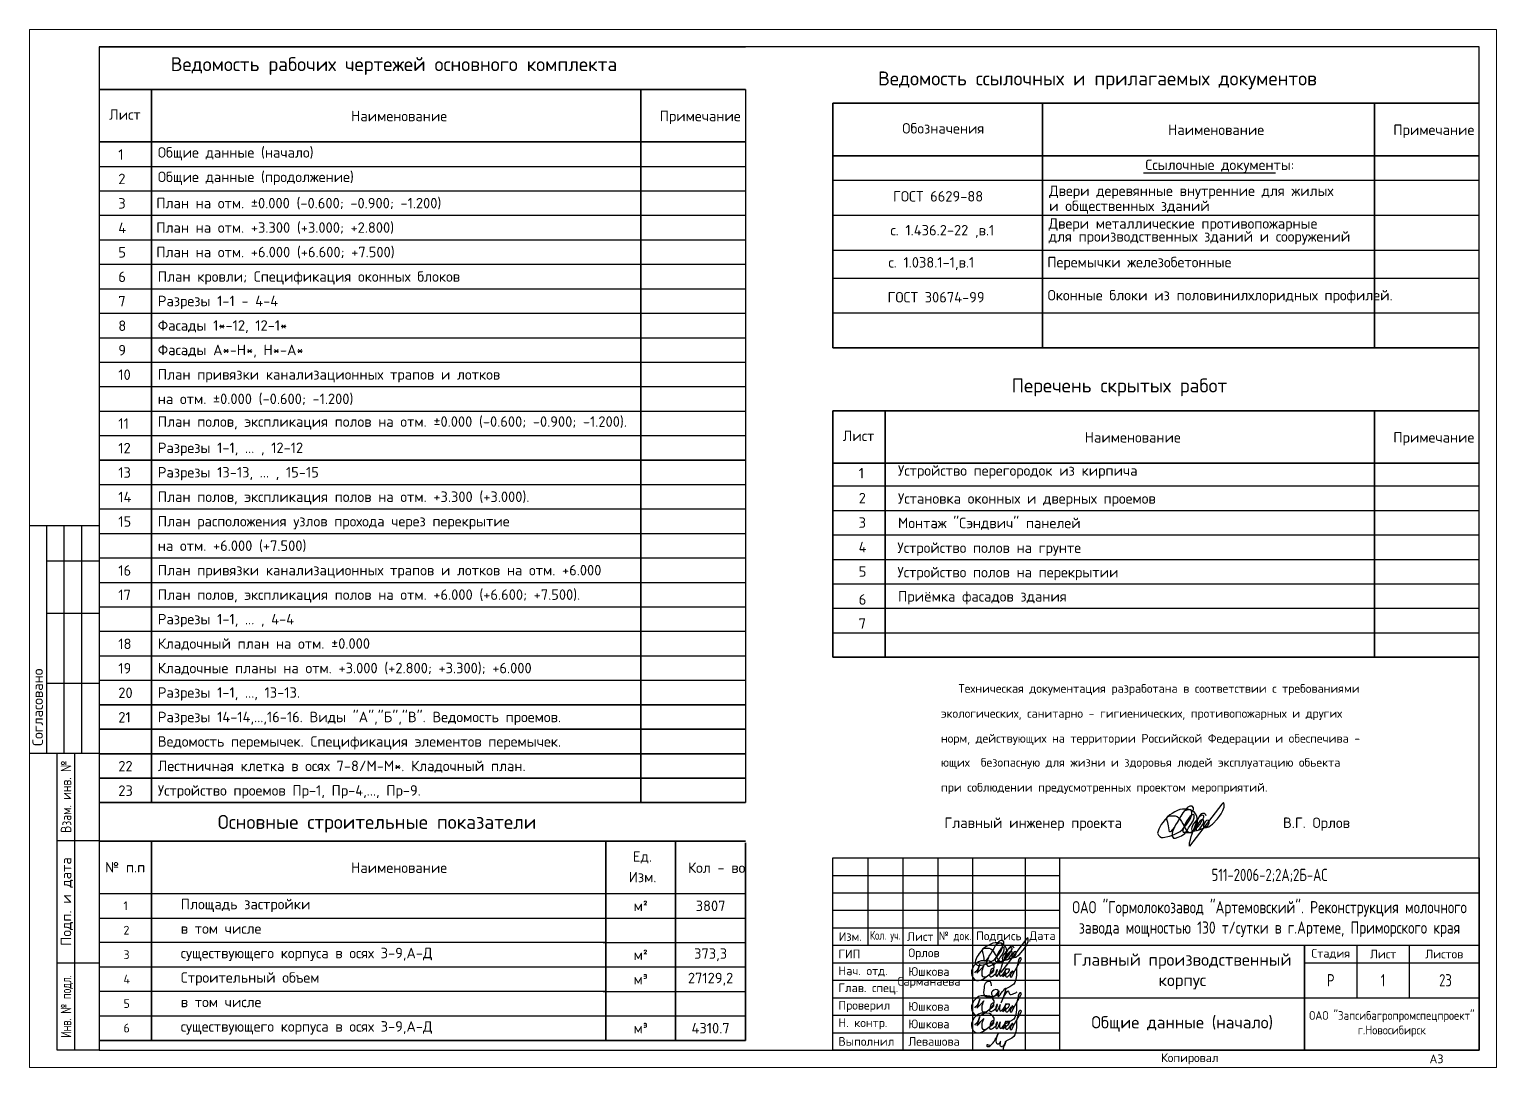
# Model space of a CAD drawing. Extents: x -965262 to 1142518, y -357520 to 71675.
# Drawn here: x -965262 to -923262, y -240088 to -210388 of the extents above; entities that cross this region are included whole.
import ezdxf
from ezdxf.enums import TextEntityAlignment as Align

# ---------------------------------------------------------------- set-up
doc = ezdxf.new("R2010")
doc.units = 0
doc.header["$LTSCALE"] = 10
doc.layers.get('0').update_dxf_attribs({"linetype": 'CONTINUOUS', "lineweight": 30})
for name, color, linetype, lineweight in [('Ростверк', 155, 'CONTINUOUS', 40), ('светиль', 40, 'CONTINUOUS', 30), ('стены', 7, 'CONTINUOUS', 35)]:
    doc.layers.add(name, color=color, linetype=linetype, lineweight=lineweight)
doc.styles.add('GOST 2.304', font='isocpeur.ttf', dxfattribs={"width": 0.75, "height": 250})
doc.styles.add('Исоп 2', font='isocpeur.ttf', dxfattribs={"height": 2})
doc.styles.add('рабочий', font='isocpeur.ttf', dxfattribs={"height": 2.5})

# ---------------------------------------------------------------- blocks, each defined once
blk = doc.blocks.new('12314')
at = {"layer": 'светиль', "color": 7, "lineweight": 30}
for p, q in [((-140566.15, -9025.6), (-140566.84, -9025.89)), ((-140565.34, -9025.42), (-140566.15, -9025.6)), ((-140564.57, -9025.42), (-140565.34, -9025.42)), ((-140563.83, -9025.64), (-140564.97, -9026.08)), ((-140564.33, -9025.41), (-140564.8, -9025.96)), ((-140563.88, -9025.42), (-140564.57, -9025.42)), ((-140563.86, -9024.92), (-140564.33, -9025.41)), ((-140563.17, -9025.64), (-140563.88, -9025.42)), ((-140563.03, -9025.64), (-140563.83, -9025.64)), ((-140562.54, -9025.9), (-140563.17, -9025.64)), ((-140562.73, -9026.18), (-140563.03, -9025.64)), ((-140562.48, -9026.16), (-140562.25, -9025.58)), ((-140562.25, -9025.58), (-140562.25, -9025.09)), ((-140553.84, -9025.85), (-140553.48, -9024.93)), ((-140571.46, -9029.82), (-140571.77, -9030.41)), ((-140571.04, -9029.28), (-140571.46, -9029.82)), ((-140570.3, -9028.39), (-140571.04, -9029.28)), ((-140569.69, -9027.65), (-140570.3, -9028.39)), ((-140569.86, -9028.04), (-140569.59, -9027.58)), ((-140569.86, -9028.4), (-140569.86, -9028.04)), ((-140569.59, -9029.26), (-140569.86, -9028.4)), ((-140568.97, -9027.12), (-140569.69, -9027.65)), ((-140569.59, -9027.58), (-140568.96, -9027.35)), ((-140569.36, -9030.25), (-140569.59, -9029.26)), ((-140568.33, -9026.67), (-140568.97, -9027.12)), ((-140568.96, -9027.35), (-140568.18, -9027.35)), ((-140567.57, -9026.24), (-140568.33, -9026.67)), ((-140568.18, -9027.35), (-140567.49, -9027.35)), ((-140567.41, -9029.95), (-140567.85, -9031.02)), ((-140566.84, -9025.89), (-140567.57, -9026.24)), ((-140567.49, -9027.35), (-140566.88, -9027.58)), ((-140566.92, -9029.25), (-140567.41, -9029.95)), ((-140566.24, -9028.17), (-140566.92, -9029.25)), ((-140566.88, -9027.58), (-140566.44, -9027.96)), ((-140566.44, -9027.96), (-140566.02, -9028.46)), ((-140565.84, -9027.49), (-140566.24, -9028.17)), ((-140566.02, -9028.46), (-140565.66, -9029.03)), ((-140565.26, -9026.56), (-140565.84, -9027.49)), ((-140565.66, -9029.03), (-140565.26, -9029.64)), ((-140565.39, -9031.3), (-140564.18, -9029.72)), ((-140564.8, -9025.96), (-140565.26, -9026.56)), ((-140565.26, -9029.64), (-140564.95, -9030.14)), ((-140564.7, -9029.97), (-140564.92, -9030.46)), ((-140564.4, -9029.32), (-140564.7, -9029.97)), ((-140564.16, -9028.81), (-140564.4, -9029.32)), ((-140564.18, -9029.72), (-140563.2, -9028.3)), ((-140563.64, -9028.1), (-140564.16, -9028.81)), ((-140563.69, -9030.8), (-140562.97, -9029.89)), ((-140563.14, -9027.49), (-140563.64, -9028.1)), ((-140563.2, -9028.3), (-140562.73, -9027.06)), ((-140562.64, -9027.1), (-140563.14, -9027.49)), ((-140562.97, -9029.89), (-140562.35, -9028.81)), ((-140562.73, -9027.06), (-140562.73, -9026.18)), ((-140562.21, -9026.96), (-140562.64, -9027.1)), ((-140561.96, -9026.39), (-140562.54, -9025.9)), ((-140562.3, -9029.77), (-140562.54, -9030.28)), ((-140562.35, -9028.81), (-140562.06, -9027.96)), ((-140561.87, -9029.18), (-140562.3, -9029.77)), ((-140562.06, -9027.2), (-140562.21, -9026.96)), ((-140562.06, -9027.96), (-140562.06, -9027.2)), ((-140562.02, -9030.97), (-140561.23, -9029)), ((-140561.57, -9026.86), (-140561.96, -9026.39)), ((-140560.77, -9027.9), (-140561.87, -9029.18)), ((-140561.27, -9027.61), (-140561.57, -9026.86)), ((-140561.09, -9029.88), (-140561.38, -9030.53)), ((-140561.33, -9030.12), (-140561.11, -9029.29)), ((-140561.11, -9028.6), (-140561.27, -9027.61)), ((-140561.23, -9029), (-140560.44, -9027.33)), ((-140561.11, -9029.29), (-140561.11, -9028.6)), ((-140560.71, -9029.29), (-140561.09, -9029.88)), ((-140560.99, -9030.54), (-140560.36, -9029.73)), ((-140560.4, -9027.57), (-140560.77, -9027.9)), ((-140560.32, -9028.83), (-140560.71, -9029.29)), ((-140560.44, -9027.33), (-140559.85, -9026.75)), ((-140560.04, -9027.3), (-140560.4, -9027.57)), ((-140560.36, -9029.73), (-140559.94, -9029.04)), ((-140559.82, -9028.54), (-140560.32, -9028.83)), ((-140559.71, -9027.2), (-140560.04, -9027.3)), ((-140559.94, -9029.04), (-140559.56, -9028.37)), ((-140559.85, -9026.75), (-140559.52, -9026.57)), ((-140559.41, -9028.54), (-140559.82, -9028.54)), ((-140559.8, -9030.21), (-140559.41, -9029.59)), ((-140559.42, -9027.27), (-140559.71, -9027.2)), ((-140559.56, -9028.37), (-140559.27, -9027.77)), ((-140559.52, -9026.57), (-140559.22, -9026.57)), ((-140559.27, -9027.42), (-140559.42, -9027.27)), ((-140559.25, -9028.91), (-140559.41, -9028.54)), ((-140559.41, -9029.59), (-140559.25, -9028.91)), ((-140559.16, -9029.68), (-140559.34, -9030.17)), ((-140559.27, -9027.77), (-140559.27, -9027.42)), ((-140559.22, -9026.57), (-140558.92, -9026.81)), ((-140558.8, -9029.03), (-140559.16, -9029.68)), ((-140558.92, -9026.81), (-140558.69, -9027.25)), ((-140558.54, -9028.69), (-140558.8, -9029.03)), ((-140558.03, -9028.57), (-140558.54, -9028.69)), ((-140558.16, -9030.16), (-140557.76, -9029.45)), ((-140557.76, -9028.86), (-140558.03, -9028.57)), ((-140557.76, -9029.45), (-140557.76, -9028.86)), ((-140557.36, -9030.17), (-140556.76, -9029.71)), ((-140556.76, -9029.71), (-140555.38, -9028.26)), ((-140555.38, -9028.26), (-140554.82, -9027.5)), ((-140554.82, -9027.5), (-140554.34, -9026.8)), ((-140554.34, -9026.8), (-140553.84, -9025.85)), ((-140572.3, -9031.79), (-140572.49, -9032.37)), ((-140572.49, -9032.37), (-140572.25, -9032.93)), ((-140572.17, -9031.14), (-140572.3, -9031.79)), ((-140572.25, -9032.93), (-140571.86, -9033.33)), ((-140571.77, -9030.41), (-140572.17, -9031.14)), ((-140571.86, -9033.33), (-140571.43, -9033.6)), ((-140571.43, -9033.6), (-140570.92, -9033.6)), ((-140570.92, -9033.6), (-140569.07, -9033.19)), ((-140569.1, -9031.98), (-140569.36, -9030.25)), ((-140568.83, -9031.98), (-140569.1, -9031.98)), ((-140569.07, -9033.19), (-140567.78, -9032.69)), ((-140567.67, -9030.62), (-140568.83, -9031.98)), ((-140568.11, -9031.44), (-140568.36, -9032.46)), ((-140568.36, -9032.46), (-140568.36, -9033.22)), ((-140568.36, -9033.22), (-140568, -9033.8)), ((-140567.85, -9031.02), (-140568.11, -9031.44)), ((-140568, -9033.8), (-140567.37, -9033.8)), ((-140567.78, -9032.69), (-140566.97, -9032.3)), ((-140567.37, -9033.8), (-140566.58, -9033.5)), ((-140566.97, -9032.3), (-140566.01, -9031.84)), ((-140566.58, -9033.5), (-140565.62, -9033.07)), ((-140566.01, -9031.84), (-140565.39, -9031.3)), ((-140565.62, -9033.07), (-140564.69, -9032.4)), ((-140565.22, -9031.17), (-140565.31, -9031.55)), ((-140565.31, -9031.55), (-140565.31, -9031.83)), ((-140565.31, -9031.83), (-140565.15, -9032.01)), ((-140565.07, -9030.79), (-140565.22, -9031.17)), ((-140565.15, -9032.01), (-140564.95, -9032.09)), ((-140564.92, -9030.46), (-140565.1, -9030.81)), ((-140564.95, -9030.14), (-140564.67, -9030.77)), ((-140564.95, -9032.09), (-140564.71, -9032.09)), ((-140564.71, -9032.09), (-140564.33, -9032.09)), ((-140564.69, -9032.4), (-140564.05, -9031.53)), ((-140564.67, -9030.77), (-140564.3, -9031.38)), ((-140564.34, -9032.1), (-140563.17, -9032.1)), ((-140564.3, -9031.38), (-140563.85, -9031.91)), ((-140564.05, -9031.53), (-140563.69, -9030.8)), ((-140563.85, -9031.91), (-140563.29, -9032.14)), ((-140563.33, -9035.09), (-140563.1, -9034.11)), ((-140563.29, -9032.14), (-140562.79, -9032.14)), ((-140563.17, -9032.1), (-140562.57, -9031.83)), ((-140563.1, -9034.11), (-140562.85, -9033.28)), ((-140562.85, -9033.28), (-140562.02, -9030.97)), ((-140562.72, -9030.69), (-140562.83, -9031.1)), ((-140562.83, -9031.1), (-140562.75, -9031.5)), ((-140562.79, -9032.14), (-140562.24, -9031.69)), ((-140562.75, -9031.5), (-140562.62, -9031.65)), ((-140562.54, -9030.28), (-140562.72, -9030.69)), ((-140562.62, -9031.65), (-140562.35, -9031.73)), ((-140562.57, -9031.83), (-140561.91, -9031.51)), ((-140562.35, -9031.73), (-140560.91, -9031.44)), ((-140562.24, -9031.69), (-140561.96, -9031.29)), ((-140561.96, -9031.29), (-140561.61, -9030.7)), ((-140561.91, -9031.51), (-140560.99, -9030.54)), ((-140561.61, -9030.7), (-140561.33, -9030.12)), ((-140561.38, -9030.53), (-140561.5, -9030.94)), ((-140561.5, -9030.94), (-140561.5, -9031.27)), ((-140561.5, -9031.27), (-140561.38, -9031.45)), ((-140561.38, -9031.45), (-140561.1, -9031.55)), ((-140561.1, -9031.55), (-140559.91, -9031.09)), ((-140560.91, -9031.44), (-140560.36, -9030.89)), ((-140560.36, -9030.89), (-140559.8, -9030.21)), ((-140559.91, -9031.09), (-140558.85, -9030.69)), ((-140559.34, -9030.17), (-140559.34, -9030.53)), ((-140559.34, -9030.53), (-140559.22, -9030.72)), ((-140559.22, -9030.72), (-140558.47, -9030.72)), ((-140558.85, -9030.69), (-140558.16, -9030.16)), ((-140558.47, -9030.72), (-140557.84, -9030.53)), ((-140557.84, -9030.53), (-140557.36, -9030.17)), ((-140563.33, -9036.08), (-140563.33, -9035.09))]:
    blk.add_line(p, q, dxfattribs=at)
at = {"layer": 'светиль', "color": 7}
for p, q in [((-140563.31, -9024.63), (-140563.86, -9024.92)), ((-140554.16, -9024.02), (-140563.33, -9036.08)), ((-140562.63, -9024.63), (-140563.31, -9024.63)), ((-140562.25, -9025.09), (-140562.63, -9024.63)), ((-140553.68, -9023.57), (-140554.16, -9024.02)), ((-140553.48, -9024.17), (-140553.68, -9023.57)), ((-140553.48, -9024.93), (-140553.48, -9024.17))]:
    blk.add_line(p, q, dxfattribs=at)
blk = doc.blocks.new('12345')
at = {"layer": 'светиль', "color": 7, "lineweight": 30}
for p, q in [((-140572.41, -9039.94), (-140573.2, -9040.71)), ((-140571.46, -9039.22), (-140572.41, -9039.94)), ((-140571.06, -9040.06), (-140572.14, -9043.29)), ((-140570.49, -9038.9), (-140571.46, -9039.22)), ((-140571.43, -9041.18), (-140571.06, -9040.06)), ((-140569.42, -9038.9), (-140570.49, -9038.9)), ((-140568.52, -9038.9), (-140569.42, -9038.9)), ((-140567.56, -9039.05), (-140568.52, -9038.9)), ((-140566.95, -9039.39), (-140567.56, -9039.05)), ((-140566.31, -9039.99), (-140566.95, -9039.39)), ((-140565.87, -9040.67), (-140566.31, -9039.99)), ((-140559.1, -9043.56), (-140556.32, -9038.73)), ((-140557.41, -9039.95), (-140557.85, -9041.53)), ((-140557.25, -9039.09), (-140557.41, -9039.95)), ((-140557.05, -9038.33), (-140557.25, -9039.09)), ((-140556.66, -9037.86), (-140557.05, -9038.33)), ((-140556.33, -9037.86), (-140556.66, -9037.86)), ((-140556.11, -9038.15), (-140556.33, -9037.86)), ((-140556.32, -9038.73), (-140556.11, -9038.15)), ((-140573.7, -9041.68), (-140574.05, -9042.49)), ((-140574.05, -9042.49), (-140574.05, -9043.41)), ((-140574.05, -9043.41), (-140573.91, -9044.04)), ((-140573.91, -9044.04), (-140573.52, -9044.92)), ((-140573.2, -9040.71), (-140573.7, -9041.68)), ((-140573.52, -9044.92), (-140572.91, -9045.57)), ((-140572.91, -9045.57), (-140572.18, -9045.96)), ((-140572.84, -9043.22), (-140572.42, -9042.74)), ((-140572.42, -9042.74), (-140571.87, -9042.12)), ((-140572.14, -9043.29), (-140571.35, -9042.66)), ((-140571.87, -9042.12), (-140571.63, -9041.61)), ((-140571.63, -9041.61), (-140571.43, -9041.18)), ((-140571.44, -9045.96), (-140570.48, -9045.69)), ((-140571.35, -9042.66), (-140570.71, -9041.9)), ((-140570.71, -9041.9), (-140569.64, -9040.72)), ((-140570.48, -9045.69), (-140569.75, -9045.31)), ((-140570.11, -9041.93), (-140570.33, -9042.48)), ((-140570.33, -9042.48), (-140570.33, -9043.11)), ((-140570.33, -9043.11), (-140570.33, -9043.58)), ((-140570.33, -9043.58), (-140570.25, -9044.1)), ((-140570.25, -9044.1), (-140570.05, -9044.52)), ((-140569.89, -9041.38), (-140570.11, -9041.93)), ((-140570.05, -9044.52), (-140569.67, -9044.68)), ((-140569.64, -9040.72), (-140569.89, -9041.38)), ((-140569.75, -9045.31), (-140567.32, -9043.57)), ((-140569.67, -9044.68), (-140569.13, -9044.68)), ((-140569.13, -9044.68), (-140568.64, -9044.49)), ((-140568.64, -9044.49), (-140568.32, -9044.29)), ((-140568.32, -9044.29), (-140567.84, -9043.94)), ((-140567.84, -9043.94), (-140567.32, -9043.57)), ((-140567.38, -9043.27), (-140567.53, -9043.89)), ((-140567.53, -9043.89), (-140567.53, -9044.17)), ((-140567.53, -9044.17), (-140567.42, -9044.42)), ((-140567.42, -9044.42), (-140567.23, -9044.58)), ((-140567.29, -9042.94), (-140567.38, -9043.27)), ((-140567.32, -9043.57), (-140566.41, -9042.91)), ((-140567.32, -9043.57), (-140566.86, -9043.05)), ((-140567.17, -9042.51), (-140567.29, -9042.94)), ((-140567.23, -9044.58), (-140566.96, -9044.58)), ((-140567.05, -9042.26), (-140567.17, -9042.51)), ((-140566.92, -9041.93), (-140567.05, -9042.26)), ((-140566.96, -9044.58), (-140566.73, -9044.48)), ((-140566.72, -9041.73), (-140566.92, -9041.93)), ((-140566.86, -9043.05), (-140566.38, -9042.48)), ((-140566.73, -9044.48), (-140566.43, -9044.34)), ((-140566.51, -9041.6), (-140566.72, -9041.73)), ((-140566.18, -9041.6), (-140566.51, -9041.6)), ((-140566.43, -9044.34), (-140566.14, -9044.15)), ((-140566.41, -9042.91), (-140566.06, -9042.48)), ((-140566.38, -9042.48), (-140566.02, -9041.8)), ((-140566.02, -9041.8), (-140566.18, -9041.6)), ((-140566.14, -9044.15), (-140565.86, -9043.89)), ((-140566.06, -9042.48), (-140565.98, -9042.1)), ((-140566.02, -9041.8), (-140565.87, -9041.2)), ((-140565.98, -9042.1), (-140566.02, -9041.8)), ((-140565.87, -9041.2), (-140565.87, -9040.67)), ((-140565.86, -9043.89), (-140565.21, -9043.37)), ((-140565.22, -9042.67), (-140565.29, -9042.92)), ((-140565.29, -9042.92), (-140565.29, -9043.17)), ((-140565.29, -9043.17), (-140565.29, -9043.66)), ((-140565.29, -9043.66), (-140565.29, -9044.11)), ((-140565.29, -9044.11), (-140565.2, -9044.32)), ((-140565.1, -9042.35), (-140565.22, -9042.67)), ((-140565.21, -9043.37), (-140564.8, -9042.76)), ((-140565.2, -9044.32), (-140565.05, -9044.41)), ((-140564.94, -9042.08), (-140565.1, -9042.35)), ((-140565.05, -9044.41), (-140564.85, -9044.41)), ((-140564.75, -9042.08), (-140564.94, -9042.08)), ((-140564.85, -9044.41), (-140564.57, -9044.09)), ((-140564.8, -9042.76), (-140564.66, -9042.25)), ((-140564.66, -9042.25), (-140564.75, -9042.08)), ((-140564.57, -9044.09), (-140564.35, -9043.62)), ((-140564.35, -9043.62), (-140564.05, -9042.98)), ((-140564.05, -9042.98), (-140563.75, -9042.33)), ((-140563.95, -9043.15), (-140564.01, -9043.51)), ((-140564.01, -9043.51), (-140564.01, -9043.77)), ((-140564.01, -9043.77), (-140563.92, -9044.1)), ((-140563.75, -9042), (-140563.95, -9043.15)), ((-140563.92, -9044.1), (-140563.85, -9044.29)), ((-140563.85, -9044.29), (-140563.62, -9044.36)), ((-140563.75, -9042.33), (-140563.75, -9042)), ((-140563.62, -9044.36), (-140563.42, -9044.29)), ((-140563.42, -9044.29), (-140563.06, -9043.97)), ((-140563.06, -9043.97), (-140562.6, -9043.43)), ((-140561.55, -9041.69), (-140562.73, -9044.51)), ((-140562.73, -9044.51), (-140562.09, -9043)), ((-140562.73, -9044.51), (-140561.47, -9043.46)), ((-140562.6, -9043.43), (-140562.21, -9042.97)), ((-140562.21, -9042.97), (-140561.9, -9042.38)), ((-140562.09, -9043), (-140561.94, -9043.08)), ((-140561.94, -9043.08), (-140561.85, -9043.24)), ((-140561.9, -9042.38), (-140561.55, -9041.69)), ((-140561.37, -9041.9), (-140561.9, -9042.38)), ((-140561.85, -9043.24), (-140561.85, -9043.58)), ((-140561.85, -9043.58), (-140561.85, -9043.8)), ((-140561.85, -9043.8), (-140561.85, -9044.05)), ((-140561.85, -9044.05), (-140561.85, -9044.26)), ((-140561.85, -9044.26), (-140561.75, -9044.47)), ((-140561.75, -9044.47), (-140561.57, -9044.62)), ((-140561.57, -9044.62), (-140561.32, -9044.62)), ((-140561.47, -9043.46), (-140560.81, -9042.92)), ((-140560.81, -9041.9), (-140561.37, -9041.9)), ((-140561.32, -9044.62), (-140561.15, -9044.62)), ((-140561.15, -9044.62), (-140560.72, -9044.27)), ((-140560.38, -9041.9), (-140560.81, -9041.9)), ((-140560.81, -9042.92), (-140560.38, -9042.31)), ((-140560.72, -9044.27), (-140560.47, -9044.07)), ((-140560.47, -9044.07), (-140560.28, -9043.75)), ((-140560.38, -9042.31), (-140560.38, -9041.9)), ((-140560.28, -9043.75), (-140560.03, -9043.35)), ((-140559.84, -9043.32), (-140560.12, -9044.18)), ((-140560.12, -9044.18), (-140560.12, -9044.67)), ((-140560.12, -9044.67), (-140559.6, -9044.67)), ((-140560.03, -9043.35), (-140559.75, -9042.98)), ((-140559.54, -9042.71), (-140559.84, -9043.32)), ((-140559.75, -9042.98), (-140559.55, -9042.72)), ((-140559.6, -9044.67), (-140559.43, -9044.42)), ((-140559.3, -9042.49), (-140559.57, -9042.67)), ((-140559.43, -9044.42), (-140559.1, -9043.58)), ((-140559.1, -9042.75), (-140559.3, -9042.49)), ((-140559.1, -9043.58), (-140559.1, -9042.75)), ((-140558.12, -9045.55), (-140558.46, -9046.62)), ((-140557.85, -9043.98), (-140558.12, -9045.55)), ((-140557.85, -9041.53), (-140557.85, -9042.71)), ((-140557.85, -9042.71), (-140557.85, -9043.98)), ((-140572.18, -9045.96), (-140571.44, -9045.96)), ((-140561.01, -9048.54), (-140562.09, -9049.1)), ((-140560.24, -9048.16), (-140561.01, -9048.54)), ((-140559.54, -9047.77), (-140560.24, -9048.16)), ((-140558.91, -9047.24), (-140559.54, -9047.77)), ((-140558.46, -9046.62), (-140558.91, -9047.24))]:
    blk.add_line(p, q, dxfattribs=at)

msp = doc.modelspace()

# ---------------------------------------------------------------- linework, layer by layer
at = {"color": 7, "linetype": 'Continuous'}
for p, q in [((-944762.4, -212107.1, -1808.5), (-944762.4, -232507.1, -1808.5)), ((-963262.4, -214307.1, -1808.5), (-944762.4, -214307.1, -1808.5)), ((-963262.4, -214307.1, -1808.5), (-944762.4, -214307.1, -1808.5)), ((-933370.5, -214491.3, -1808.5), (-929595.3, -214491.3, -1808.5)), ((-963262.4, -215007.1, -1808.5), (-944762.4, -215007.1, -1808.5)), ((-942262.4, -214701.1, -1808.5), (-923762.4, -214701.1, -1808.5)), ((-963262.4, -215707.1, -1808.5), (-944762.4, -215707.1, -1808.5)), ((-963262.4, -215707.1, -1808.5), (-944762.4, -215707.1, -1808.5)), ((-942262.4, -215701.1, -1808.5), (-923762.4, -215701.1, -1808.5)), ((-963262.4, -216407.1, -1808.5), (-944762.4, -216407.1, -1808.5)), ((-963262.4, -216407.1, -1808.5), (-944762.4, -216407.1, -1808.5)), ((-942262.4, -216701.1, -1808.5), (-923762.4, -216701.1, -1808.5)), ((-963262.4, -217107.1, -1808.5), (-944762.4, -217107.1, -1808.5)), ((-942262.4, -217501.1, -1808.5), (-923762.4, -217501.1, -1808.5)), ((-963262.4, -217807.1, -1808.5), (-944762.4, -217807.1, -1808.5)), ((-963262.4, -218507.1, -1808.5), (-944762.4, -218507.1, -1808.5)), ((-963262.4, -218507.1, -1808.5), (-944762.4, -218507.1, -1808.5)), ((-942262.4, -218501.1, -1808.5), (-923762.4, -218501.1, -1808.5)), ((-963262.4, -219207.1, -1808.5), (-944762.4, -219207.1, -1808.5)), ((-963262.4, -219207.1, -1808.5), (-944762.4, -219207.1, -1808.5)), ((-963262.4, -219907.1, -1808.5), (-944762.4, -219907.1, -1808.5)), ((-963262.4, -220607.1, -1808.5), (-944762.4, -220607.1, -1808.5)), ((-963262.4, -220607.1, -1808.5), (-944762.4, -220607.1, -1808.5)), ((-963262.4, -221307.1, -1808.5), (-944762.4, -221307.1, -1808.5)), ((-963262.4, -221307.1, -1808.5), (-944762.4, -221307.1, -1808.5)), ((-963262.4, -222007.1, -1808.5), (-944762.4, -222007.1, -1808.5)), ((-963262.4, -222007.1, -1808.5), (-944762.4, -222007.1, -1808.5)), ((-963262.4, -223407.1, -1808.5), (-944762.4, -223407.1, -1808.5)), ((-963262.4, -223407.1, -1808.5), (-944762.4, -223407.1, -1808.5)), ((-942262.4, -223448.3, -1808.5), (-923762.4, -223448.3, -1808.5)), ((-963262.4, -224107.1, -1808.5), (-944762.4, -224107.1, -1808.5)), ((-942262.4, -224148.3, -1808.5), (-923762.4, -224148.3, -1808.5)), ((-942262.4, -224148.3, -1808.5), (-923762.4, -224148.3, -1808.5)), ((-963262.4, -224807.1, -1808.5), (-944762.4, -224807.1, -1808.5)), ((-942262.4, -224848.3, -1808.5), (-923762.4, -224848.3, -1808.5)), ((-963262.4, -225507.1, -1808.5), (-944762.4, -225507.1, -1808.5)), ((-963262.4, -225507.1, -1808.5), (-944762.4, -225507.1, -1808.5)), ((-963262.4, -225841, -1808.5), (-963262.4, -231642.6, -1808.5)), ((-942262.4, -225548.3, -1808.5), (-923762.4, -225548.3, -1808.5)), ((-942262.4, -225548.3, -1808.5), (-923762.4, -225548.3, -1808.5)), ((-963262.4, -226207.1, -1808.5), (-944762.4, -226207.1, -1808.5)), ((-963262.4, -226207.1, -1808.5), (-944762.4, -226207.1, -1808.5)), ((-942262.4, -226248.3, -1808.5), (-923762.4, -226248.3, -1808.5)), ((-963262.4, -226907.1, -1808.5), (-944762.4, -226907.1, -1808.5)), ((-942262.4, -226948.3, -1808.5), (-923762.4, -226948.3, -1808.5)), ((-942262.4, -226948.3, -1808.5), (-923762.4, -226948.3, -1808.5)), ((-963262.4, -227607.1, -1808.5), (-944762.4, -227607.1, -1808.5)), ((-963262.4, -227607.1, -1808.5), (-944762.4, -227607.1, -1808.5)), ((-942262.4, -227648.3, -1808.5), (-923762.4, -227648.3, -1808.5)), ((-963262.4, -228307.1, -1808.5), (-944762.4, -228307.1, -1808.5)), ((-963262.4, -228307.1, -1808.5), (-944762.4, -228307.1, -1808.5)), ((-942262.4, -228348.3, -1808.5), (-923762.4, -228348.3, -1808.5)), ((-963262.4, -229007.1, -1808.5), (-944762.4, -229007.1, -1808.5)), ((-963262.4, -229007.1, -1808.5), (-944762.4, -229007.1, -1808.5))]:
    msp.add_line(p, q, dxfattribs=at)
at = {"linetype": 'Continuous'}
msp.add_line((-963262.4, -212891.6, -1808.5), (-963262.4, -218693.1, -1808.5), dxfattribs=at)
for p, q in [((-963262.4, -224587.8, -1808.5), (-965262.4, -224587.8, -1808.5)), ((-964762.4, -231087.8, -1808.5), (-964762.4, -224587.8, -1808.5)), ((-964762.4, -225587.8, -1808.5), (-963262.4, -225587.8, -1808.5)), ((-964762.4, -227087.8, -1808.5), (-963262.4, -227087.8, -1808.5)), ((-964762.4, -229087.8, -1808.5), (-963262.4, -229087.8, -1808.5)), ((-965262.4, -231087.8, -1808.5), (-963262.4, -231087.8, -1808.5)), ((-964462.4, -239587.8, -1808.5), (-964462.4, -231087.8, -1808.5)), ((-963962.4, -239587.8, -1808.5), (-963962.4, -231087.8, -1808.5)), ((-964462.4, -233587.8, -1808.5), (-963262.4, -233587.8, -1808.5)), ((-942262.4, -234087.8, -1808.5), (-923762.4, -234087.8, -1808.5)), ((-942262.4, -239587.8, -1808.5), (-942262.4, -234087.8, -1808.5)), ((-941262.4, -234087.8, -1808.5), (-941262.4, -236587.8, -1808.5)), ((-940262.4, -234087.8, -1808.5), (-940262.4, -239587.8, -1808.5)), ((-939262.4, -234087.8, -1808.5), (-939262.4, -236587.8, -1808.5)), ((-938262.4, -234087.8, -1808.5), (-938262.4, -239587.8, -1808.5)), ((-936762.4, -234087.8, -1808.5), (-936762.4, -239587.8, -1808.5)), ((-935762.4, -239587.8, -1808.5), (-935762.4, -234088.8, -1808.5)), ((-935762.4, -235087.8, -1808.5), (-923762.4, -235087.8, -1808.5)), ((-942262.4, -236087.8, -1808.5), (-935762.4, -236087.8, -1808.5)), ((-942262.4, -236587.8, -1808.5), (-923762.4, -236587.8, -1808.5)), ((-928762.4, -239587.8, -1808.5), (-928762.4, -236587.8, -1808.5)), ((-928762.4, -236587.8, -1808.5), (-928762.4, -239587.8, -1808.5)), ((-927262.4, -236587.8, -1808.5), (-927262.4, -238087.8, -1808.5)), ((-925762.4, -236587.8, -1808.5), (-925762.4, -238087.8, -1808.5)), ((-964462.4, -237087.8, -1808.5), (-963262.4, -237087.8, -1808.5)), ((-928762.4, -237087.8, -1808.5), (-923762.4, -237087.8, -1808.5)), ((-935762.4, -238087.8, -1808.5), (-923762.4, -238087.8, -1808.5)), ((-963262.4, -239587.8, -1808.5), (-964462.4, -239587.8, -1808.5))]:
    msp.add_line(p, q)
at = {"lineweight": 25}
for p, q in [((-964262.4, -231087.8, -1808.5), (-964262.4, -224587.8, -1808.5)), ((-963762.4, -231087.8, -1808.5), (-963762.4, -224587.8, -1808.5)), ((-942262.4, -234587.8, -1808.5), (-935762.4, -234587.8, -1808.5)), ((-942262.4, -235087.8, -1808.5), (-935762.4, -235087.8, -1808.5)), ((-942262.4, -235587.8, -1808.5), (-935762.4, -235587.8, -1808.5)), ((-942262.4, -237087.8, -1808.5), (-935762.4, -237087.8, -1808.5)), ((-942262.4, -237587.8, -1808.5), (-935762.4, -237587.8, -1808.5)), ((-942262.4, -238087.8, -1808.5), (-935762.4, -238087.8, -1808.5)), ((-942262.4, -238587.8, -1808.5), (-935762.4, -238587.8, -1808.5)), ((-942262.4, -239087.8, -1808.5), (-935762.4, -239087.8, -1808.5))]:
    msp.add_line(p, q, dxfattribs=at)
at = {"ltscale": 100}
for p, q in [((-923762.4, -239587.8, -1808.5), (-923762.4, -234087.8, -1808.5)), ((-942262.4, -239587.8, -1808.5), (-923762.4, -239587.8, -1808.5))]:
    msp.add_line(p, q, dxfattribs=at)
at = {"color": 7}
for p, q in [((-963262.4, -235108.9, -1808.5), (-944762.4, -235108.9, -1808.5)), ((-963262.4, -235808.9, -1808.5), (-944762.4, -235808.9, -1808.5)), ((-948762.4, -236508.9, -1808.5), (-963262.4, -236508.9, -1808.5)), ((-948836.4, -236508.9, -1808.5), (-944762.8, -236508.9, -1808.5)), ((-948836.4, -236508.9, -1808.5), (-944836.4, -236508.9, -1808.5)), ((-948836.4, -236508.9, -1808.5), (-944836.4, -236508.9, -1808.5)), ((-963262.4, -237208.9, -1808.5), (-944762.4, -237208.9, -1808.5)), ((-948762.4, -237908.9, -1808.5), (-963262.4, -237908.9, -1808.5)), ((-948836.4, -237908.9, -1808.5), (-944762.8, -237908.9, -1808.5)), ((-948836.4, -237908.9, -1808.5), (-944836.4, -237908.9, -1808.5)), ((-948836.4, -237908.9, -1808.5), (-944836.4, -237908.9, -1808.5)), ((-963262.4, -238608.9, -1808.5), (-944762.4, -238608.9, -1808.5)), ((-948836.4, -238608.9, -1808.5), (-944762.8, -238608.9, -1808.5)), ((-948836.4, -238608.9, -1808.5), (-944836.4, -238608.9, -1808.5)), ((-948836.4, -238608.9, -1808.5), (-944836.4, -238608.9, -1808.5))]:
    msp.add_line(p, q, dxfattribs=at)
at = {"lineweight": 15, "elevation": -1808.5}
msp.add_lwpolyline([(-923262.4, -240087.8), (-923262.4, -210387.8), (-965262.4, -210387.8), (-965262.4, -240087.8)], close=True, dxfattribs=at)
at = {"elevation": -1808.5}
for points in [[(-923762.4, -239587.8), (-923762.4, -210887.8), (-963262.4, -210887.8), (-963262.4, -239587.8)], [(-923762.4, -239587.8), (-942262.4, -239587.8), (-942262.4, -234087.8), (-923762.4, -234087.8)]]:
    msp.add_lwpolyline(points, close=True, dxfattribs=at)
at = {"layer": 'Ростверк', "color": 0, "linetype": 'ByBlock', "lineweight": 30}
msp.add_spline([(-937722.8, -237752.1, -1808.5), (-937754.3, -237635.3, -1808.5), (-937876.7, -237654.6, -1808.5), (-937935.3, -237806.9, -1808.5), (-937916.1, -238040.9, -1808.5), (-937753.7, -238060, -1808.5), (-937631.2, -238040.6, -1808.5), (-937527.9, -237952.9, -1808.5), (-937534.2, -237877.7, -1808.5), (-937690.8, -237896.7, -1808.5), (-937721.4, -237989.5, -1808.5), (-937663.8, -238045.7, -1808.5), (-937510, -237892.2, -1808.5), (-937537.4, -238045.1, -1808.5), (-937323.4, -237816.3, -1808.5), (-937450.4, -238238.1, -1808.5), (-937230.7, -237903.9, -1808.5), (-937211.1, -237977.3, -1808.5), (-937084.6, -237968.7, -1808.5), (-936983, -237919, -1808.5)], degree=3, dxfattribs=at)
msp.add_open_spline([(-937769.1, -239450.1, -1808.5), (-937805.4, -239452.6, -1808.5), (-937830.3, -239431, -1808.5), (-937841.3, -239433.9, -1808.5), (-937861.9, -239442.8, -1808.5), (-937857.9, -239475.5, -1808.5), (-937837.9, -239486.7, -1808.5), (-937818.9, -239488.7, -1808.5), (-937781.8, -239485.4, -1808.5), (-937721.8, -239430.4, -1808.5), (-937662.2, -239364.7, -1808.5), (-937617.8, -239292.1, -1808.5), (-937582.9, -239221.9, -1808.5), (-937557.8, -239165.8, -1808.5), (-937498.8, -239035.9, -1808.5), (-937562.6, -239191.3, -1808.5), (-937585.6, -239245.5, -1808.5), (-937597, -239311.3, -1808.5), (-937600.5, -239362.8, -1808.5), (-937563.5, -239407.1, -1808.5), (-937495.6, -239419.7, -1808.5), (-937433, -239278, -1808.5), (-937492.7, -239407.4, -1808.5), (-937477, -239462.1, -1808.5), (-937439.2, -239483.5, -1808.5), (-937376.7, -239477.4, -1808.5), (-937348.5, -239420.8, -1808.5), (-937286.5, -239301.7, -1808.5), (-937342.4, -239425.5, -1808.5), (-937369.6, -239474.9, -1808.5), (-937384.3, -239525.5, -1808.5), (-937389.4, -239554.6, -1808.5), (-937391.3, -239567.1, -1808.5)], degree=3, knots=[0, 0, 0, 0, 0.2975043, 0.4847258, 0.5987692, 0.7870476, 0.9695013, 1.2103337, 1.4671083, 1.8349259, 2.4022139, 2.7963302, 3.1188042, 3.534012, 3.9245364, 4.4236833, 4.9141554, 5.0766289, 5.4058204, 5.6497994, 5.873359, 6.3431706, 6.7835022, 7.020827, 7.2049808, 7.3798762, 7.8935679, 8.2160122, 8.6797881, 8.9661728, 9.2392427, 9.4249658, 9.4249658, 9.4249658, 9.4249658], dxfattribs=at)
at = {"layer": 'стены', "color": 7}
for p, q in [((-963262.4, -210887.8, -1808.5), (-944762.4, -210887.8, -1808.5)), ((-963262.4, -212107.1, -1808.5), (-944762.4, -212107.1, -1808.5)), ((-961762.4, -212107.1, -1808.5), (-961762.4, -232507.1, -1808.5)), ((-947762.4, -212107.1, -1808.5), (-947762.4, -232507.1, -1808.5)), ((-942262.4, -212501.1, -1808.5), (-923762.4, -212501.1, -1808.5)), ((-942262.4, -212501.1, -1808.5), (-942262.4, -219501.1, -1808.5)), ((-936262.4, -212501.1, -1808.5), (-936262.4, -219501.1, -1808.5)), ((-926762.4, -212501.1, -1808.5), (-926762.4, -219501.1, -1808.5)), ((-963262.4, -213607.1, -1808.5), (-944762.4, -213607.1, -1808.5)), ((-942262.4, -214001.1, -1808.5), (-923762.4, -214001.1, -1808.5)), ((-942262.4, -219501.1, -1808.5), (-923762.4, -219501.1, -1808.5)), ((-942262.4, -221298.3, -1808.5), (-923762.4, -221298.3, -1808.5)), ((-942262.4, -221298.3, -1808.5), (-942262.4, -228348.3, -1808.5)), ((-940762.4, -221298.3, -1808.5), (-940762.4, -228348.3, -1808.5)), ((-926762.4, -221298.3, -1808.5), (-926762.4, -228348.3, -1808.5)), ((-963262.4, -222707.1, -1808.5), (-944762.4, -222707.1, -1808.5)), ((-942262.4, -222798.3, -1808.5), (-923762.4, -222798.3, -1808.5)), ((-942262.4, -228348.3, -1808.5), (-923762.4, -228348.3, -1808.5)), ((-963262.4, -229707.1, -1808.5), (-944762.4, -229707.1, -1808.5)), ((-963262.4, -230407.1, -1808.5), (-944762.4, -230407.1, -1808.5)), ((-963262.4, -231107.1, -1808.5), (-944762.4, -231107.1, -1808.5)), ((-963262.4, -231807.1, -1808.5), (-944762.4, -231807.1, -1808.5)), ((-963262.4, -232507.1, -1808.5), (-944762.4, -232507.1, -1808.5)), ((-963262.4, -233608.9, -1808.5), (-944762.4, -233608.9, -1808.5)), ((-961762.4, -233608.9, -1808.5), (-961762.4, -239308.9, -1808.5)), ((-948762.4, -233608.9, -1808.5), (-948762.4, -239308.9, -1808.5)), ((-946762.4, -233608.9, -1808.5), (-946762.4, -239308.9, -1808.5)), ((-944762.4, -233658.9, -1808.5), (-944762.4, -239308.9, -1808.5)), ((-944762.4, -239308.9, -1808.5), (-963262.4, -239308.9, -1808.5))]:
    msp.add_line(p, q, dxfattribs=at)
at = {"layer": 'стены', "color": 7, "lineweight": 25, "ltscale": 2}
msp.add_line((-963262.4, -218591.6, -1808.5), (-963262.4, -220691.6, -1808.5), dxfattribs=at)

# ---------------------------------------------------------------- block references
at = {"layer": 'светиль'}
for name, p, xscale, yscale, zscale in [('12314', (13124283, 669852.3, 9801.8), 100, 100, 100), ('12314', (10307608.6, 485519.3, -1808.5), 80, 80, 80), ('12345', (10307625.7, 486080, -1808.5), 80, 80, 80), ('12345', (10307625.7, 485080, -1808.5), 80, 80, 80), ('12345', (10307625.7, 484580, -1808.5), 80, 80, 80)]:
    msp.add_blockref(name, p, dxfattribs=dict(at, xscale=xscale, yscale=yscale, zscale=zscale))

# ---------------------------------------------------------------- texts
at = {"color": 7, "style": 'Исоп 2'}
for s, height, p in [('Ведомость рабочих чертежей основного комплекта ', 400, (-961215.3, -211583.5, -1808.5)), ('Ведомость ссылочных и прилагаемых документов', 400, (-940968, -211992, -1808.5)), ('Лист', 300, (-962978.2, -212975, -1808.5)), ('Наименование', 300, (-956054.6, -213016.3, -1808.5)), ('Примечание', 300, (-947221.9, -213016.3, -1808.5)), ('Обозначения', 300, (-940276.4, -213369, -1808.5)), ('Наименование', 300, (-932668.5, -213410.2, -1808.5)), ('Примечание', 300, (-926221.9, -213410.2, -1808.5)), ('Общие данные (начало)  ', 300, (-961585.5, -214057.6, -1808.5)), ('1', 300, (-962715.8, -214115.4, -1808.5)), ('Ссылочные документы:', 300, (-933317.3, -214411.8, -1808.5)), ('2', 300, (-962715.8, -214815.4, -1808.5)), ('Общие данные (продолжение)', 300, (-961585.5, -214757.6, -1808.5)), ('ГОСТ 6629-88', 300, (-940541.2, -215313.6, -1808.5)), ('Двери деревянные внутренние для жилых', 300, (-936071.8, -215154.5, -1808.5)), ('3', 300, (-962715.8, -215515.4, -1808.5)), ('План на отм. %%P0.000 (-0.600; -0.900; -1.200) ', 300, (-961629.5, -215507.6, -1808.5)), ('и общественных зданий', 300, (-936071.8, -215585.7, -1808.5)), ('План на отм. +3.300 (+3.000; +2.800) ', 300, (-961629.5, -216207.6, -1808.5)), ('Двери металлические противопожарные', 300, (-936085.2, -216089.2, -1808.5)), ('4', 300, (-962715.8, -216215.4, -1808.5)), ('с. 1.436.2-22 ,в.1', 300, (-940614.2, -216283, -1808.5)), ('для производственных зданий и сооружений', 300, (-936085.2, -216460.4, -1808.5)), ('5', 300, (-962715.8, -216915.4, -1808.5)), ('План на отм. +6.000 (+6.600; +7.500) ', 300, (-961629.5, -216907.6, -1808.5)), ('с. 1.038.1-1,в.1', 300, (-940671.2, -217202.7, -1808.5)), ('Перемычки железобетонные', 300, (-936125.7, -217195.8, -1808.5)), ('6', 300, (-962715.8, -217615.4, -1808.5)), ('План кровли; Спецификация оконных блоков', 300, (-961585.5, -217607.6, -1808.5)), ('ГОСТ 30674-99', 300, (-940697.8, -218201, -1808.5)), ('Оконные блоки из половинилхлоридных профилей.', 300, (-936116.9, -218141.4, -1808.5)), ('7', 300, (-962715.8, -218315.4, -1808.5)), ('Разрезы 1-1 - 4-4', 300, (-961585.5, -218307.6, -1808.5)), ('8', 300, (-962715.8, -219015.4, -1808.5)), ('Фасады 1*-12, 12-1* ', 300, (-961585.5, -219007.6, -1808.5)), ('9', 300, (-962715.8, -219715.4, -1808.5)), ('Фасады А*-Н*, Н*-А* ', 300, (-961585.5, -219707.6, -1808.5)), ('10', 300, (-962715.8, -220415.4, -1808.5)), ('План привязки канализационных трапов и лотков ', 300, (-961585.5, -220407.6, -1808.5)), ('Перечень скрытых работ', 400, (-937144.8, -220774.7, -1808.5)), ('на отм. %%P0.000 (-0.600; -1.200) ', 300, (-961585.5, -221107.6, -1808.5)), ('11', 300, (-962715.8, -221815.4, -1808.5)), ('План полов, экспликация полов на отм. %%P0.000 (-0.600; -0.900; -1.200).  ', 300, (-961585.5, -221757.6, -1808.5)), ('Лист', 300, (-941978.2, -222166.2, -1808.5)), ('Наименование', 300, (-935054.7, -222207.5, -1808.5)), ('Примечание', 300, (-926221.9, -222207.5, -1808.5)), ('12', 300, (-962715.8, -222515.4, -1808.5)), ('Разрезы 1-1, ... , 12-12 ', 300, (-961585.5, -222507.6, -1808.5)), ('13', 300, (-962715.8, -223215.4, -1808.5)), ('Разрезы 13-13, ... , 15-15 ', 300, (-961585.5, -223207.6, -1808.5)), (' 1', 300, (-941711.8, -223233.7, -1808.5)), ('Устройство перегородок из кирпича ', 300, (-940398.5, -223157, -1808.5)), ('14', 300, (-962715.8, -223915.4, -1808.5)), ('План полов, экспликация полов на отм. +3.300 (+3.000).  ', 300, (-961585.5, -223907.6, -1808.5)), (' 2', 300, (-941713.3, -223946.5, -1808.5)), ('Установка оконных и дверных проемов', 300, (-940398.5, -223957, -1808.5)), ('15', 300, (-962715.8, -224615.4, -1808.5)), ('План расположения узлов прохода через перекрытие ', 300, (-961585.5, -224607.6, -1808.5)), (' 3', 300, (-941715.8, -224646.5, -1808.5)), ('Монтаж "Сэндвич" панелей', 300, (-940398.5, -224657, -1808.5)), ('на отм. +6.000 (+7.500)  ', 300, (-961585.5, -225307.6, -1808.5)), (' 4', 300, (-941715.8, -225346.5, -1808.5)), ('Устройство полов на грунте', 300, (-940415.2, -225365.1, -1808.5)), ('16', 300, (-962715.8, -226015.4, -1808.5)), ('План привязки канализационных трапов и лотков на отм. +6.000 ', 300, (-961585.5, -226007.6, -1808.5)), (' 5', 300, (-941713.3, -226046.5, -1808.5)), ('Устройство полов на перекрытии', 300, (-940415.2, -226065.1, -1808.5)), ('План полов, экспликация полов на отм. +6.000 (+6.600; +7.500). ', 300, (-961585.5, -226707.6, -1808.5)), ('17', 300, (-962715.8, -226715.4, -1808.5)), (' 6', 300, (-941713.3, -226846.5, -1808.5)), ('Приёмка фасадов здания', 300, (-940398.5, -226757, -1808.5)), ('Разрезы 1-1, ... , 4-4 ', 300, (-961585.5, -227407.6, -1808.5)), (' 7', 300, (-941715.8, -227533.1, -1808.5)), ('18', 300, (-962715.8, -228115.4, -1808.5)), ('Кладочный план на отм. %%P0.000 ', 300, (-961585.5, -228107.6, -1808.5)), ('Кладочные планы на отм. +3.000 (+2.800; +3.300); +6.000 ', 300, (-961585.5, -228807.6, -1808.5)), ('19', 300, (-962715.8, -228815.4, -1808.5)), ('20', 300, (-962715.8, -229515.4, -1808.5)), ('Разрезы 1-1, ..., 13-13. ', 300, (-961585.5, -229507.6, -1808.5)), ('21', 300, (-962715.8, -230215.4, -1808.5)), ('Разрезы 14-14,...,16-16. Виды "А","Б","В". Ведомость проемов.', 300, (-961585.5, -230207.6, -1808.5)), ('Ведомость перемычек. Спецификация элементов перемычек. ', 300, (-961585.5, -230907.6, -1808.5)), ('22', 300, (-962715.8, -231615.4, -1808.5)), ('Лестничная клетка в осях 7-8/М-М*. Кладочный план. ', 300, (-961585.5, -231607.6, -1808.5)), ('23', 300, (-962715.8, -232315.4, -1808.5)), ('Устройство проемов Пр-1, Пр-4,..., Пр-9. ', 300, (-961585.5, -232307.6, -1808.5)), ('Основные строительные показатели', 400, (-959868.6, -233259, -1808.5)), ('Ед.', 300, (-947988.3, -234199.3, -1808.5)), ('№ п.п', 300, (-963095.6, -234506.2, -1808.5)), ('Наименование', 300, (-956054.7, -234518, -1808.5)), ('Кол - во', 300, (-946408, -234518, -1808.5)), ('Изм.', 300, (-948105.8, -234785.7, -1808.5)), ('Площадь застройки', 300, (-960928.4, -235559.3, -1808.5)), ('в том числе', 300, (-960928.4, -236259.3, -1808.5)), ('существующего корпуса в осях 3-9,А-Д ', 300, (-960928.4, -236959.3, -1808.5)), ('Строительный объем', 300, (-960928.4, -237659.3, -1808.5)), ('в том числе', 300, (-960928.4, -238359.3, -1808.5)), ('существующего корпуса в осях 3-9,А-Д ', 300, (-960928.4, -239059.3, -1808.5))]:
    msp.add_text(s, height=height, dxfattribs=at).set_placement(p)
at = {"lineweight": 25, "style": 'GOST 2.304'}
msp.add_text('Согласовано', height=300, rotation=90, dxfattribs=at).set_placement((-964874.3, -230887.8, -1808.5))
at = {"color": 7, "linetype": 'Continuous', "lineweight": 30, "style": 'GOST 2.304'}
for s, height, p in [('Техническая документация разработана в соответствии с требованиями', 250, (-938666.2, -229366.1, 9801.8)), ('экологических, санитарно - гигиенических, противопожарных и других', 250, (-939168.4, -230079.4, 9801.8)), ('норм, действующих на территории Российской Федерации и обеспечива -', 250, (-939168.4, -230793.3, 9801.8)), ('ющих  безопасную для жизни и здоровья людей эксплуатацию обьекта', 250, (-939168.4, -231480, 9801.8)), ('при соблюдении предусмотренных проектом мероприятий.', 250, (-939168.4, -232193.2, 9801.8)), ('         Главный инженер проекта                               ', 300, (-940788.2, -233232.5, 9801.8)), ('                                                 В.Г. Орлов', 300, (-938734.9, -233232.5, 9801.8))]:
    msp.add_text(s, height=height, dxfattribs=at).set_placement(p)
at = {"lineweight": 25, "style": 'GOST 2.304'}
for s, width, p in [('Взам. инв. №', 0.8, (-964212.4, -232337.8, -1808.5)), ('Инв. № подл.', 0.7, (-964212.4, -238337.8, -1808.5))]:
    msp.add_text(s, height=300, rotation=90, dxfattribs=dict(at, width=width)).set_placement(p, align=Align.MIDDLE_CENTER)
msp.add_text('Подп. и дата', height=300, rotation=90, dxfattribs=at).set_placement((-964212.4, -235337.8, -1808.5), align=Align.MIDDLE_CENTER)
at = {"color": 7, "lineweight": 30, "style": 'рабочий'}
for s, p in [('1', (-962568.4, -235581, -1808.5)), ('2', (-962568.4, -236281, -1808.5)), ('3', (-962568.4, -236981, -1808.5)), ('4', (-962568.4, -237681, -1808.5)), ('5', (-962568.4, -238381, -1808.5)), ('6', (-962568.4, -239081, -1808.5))]:
    msp.add_text(s, height=250, dxfattribs=at).set_placement(p)
at = {"color": 0, "insert": (-929762.4, -234587.8, -1808.5), "char_height": 350, "attachment_point": 5, "style": 'GOST 2.304'}
msp.add_mtext_dynamic_manual_height_columns('511-2006-2;2А;2Б-АС', width=12000, gutter_width=1500, heights=[0], dxfattribs=at)
at = {"color": 7, "char_height": 300, "attachment_point": 5, "style": 'Исоп 2'}
for s, insert, width in [('м²', (-947762.4, -235458.9, -1808.5), 2000), ('3807', (-945762.8, -235458.9, -1808.5), 2999.986), ('м²', (-947762.4, -236858.9, -1808.5), 2000), ('373,3', (-945762.8, -236858.9, -1808.5), 2999.986), ('м³', (-947762.4, -237557.4, -1808.5), 2000), ('27129,2', (-945762.8, -237558.9, -1808.5), 2999.986), ('м³', (-947762.4, -238957.4, -1808.5), 2000), ('4310.7', (-945762.8, -238958.9, -1808.5), 2999.986)]:
    msp.add_mtext(s, dxfattribs=dict(at, insert=insert, width=width))
at = {"ltscale": 10, "attachment_point": 5, "style": 'GOST 2.304'}
for s, insert, char_height, width in [('{\\W0.8;ОАО "Гормолокозавод "Артемовский". Реконструкция молочного завода мощностью 130 т/сутки в г.Артеме, Приморского края\\W1; }', (-929762.4, -235837.8, -1808.5), 350, 12000), ('{\\W1;Главный производственный корпус}', (-932262.4, -237337.8, -1808.5), 350, 7000), ('{\\W0.9;ОАО "Запсибагропромспецпроект"\\Pг.Новосибирск}', (-926262.4, -238837.8, -1808.5), 250, 5000), ('{\\W1;Общие данные (начало)}', (-932262.4, -238837.8, -1808.5), 350, 7000)]:
    msp.add_mtext(s, dxfattribs=dict(at, insert=insert, char_height=char_height, width=width))
at = {"style": 'GOST 2.304'}
for s, width, insert, char_height, attachment_point in [('{\\W1;Изм.}', 1000, (-941762.4, -236337.8, -1808.5), 250, 5), ('Кол. уч.', 2039.088, (-940762.4, -236337.8, -1808.5), 250, 5), ('{\\W1;Лист}', 1000, (-939762.4, -236337.8, -1808.5), 250, 5), ('{\\W0.85;№ док.}', 3379.846, (-938762.4, -236337.8, -1808.5), 250, 5), ('{\\W1;Подпись}', 1500, (-937512.4, -236337.8, -1808.5), 250, 5), ('{\\W1;Дата}', 1000, (-936262.4, -236337.8, -1808.5), 250, 5), ('{\\W1; ГИП}', 2000, (-942262.4, -236837.8, -1808.5), 250, 4), ('{\\W1; Орлов}', 2737.418, (-940262.4, -236837.8, -1808.5), 250, 4), ('{\\W1;Стадия}', 1500, (-928012.4, -236837.8, -1808.5), 250, 5), ('{\\W1;Лист}', 1500, (-926512.4, -236837.8, -1808.5), 250, 5), ('{\\W1;Листов}', 2000, (-924762.4, -236837.8, -1808.5), 250, 5), ('{\\W1; Нач. отд.}', 3508.35, (-942262.4, -237337.8, -1808.5), 250, 4), ('{\\W1; Юшкова}', 3977.618, (-940262.4, -237337.8, -1808.5), 250, 4), ('{\\W1; Глав. спец.}', 3893.816, (-942262.4, -237837.8, -1808.5), 250, 4), ('Р', 1500, (-928012.4, -237587.8, -1808.5), 350, 5), ('{\\W1; Проверил}', 3977.612, (-942262.4, -238337.8, -1808.5), 250, 4), ('{\\W1; Юшкова}', 3927.336, (-940262.4, -238337.8, -1808.5), 250, 4), ('{\\W1; Н. контр.}', 3675.948, (-942262.4, -238837.8, -1808.5), 250, 4), ('{\\W1; Юшкова}', 4229.006, (-940262.4, -238837.8, -1808.5), 250, 4), ('{\\W1; Выполнил}', 3910.574, (-942262.4, -239337.8, -1808.5), 250, 4), ('{\\W1; Левашова}', 4011.132, (-940262.4, -239337.8, -1808.5), 250, 4), ('{\\W1; Копировал}', 4252.258, (-933027.5, -239837.8, -1808.5), 250, 4), ('{\\W1;A3}', 2000, (-925184.6, -239837.8, -1808.5), 250, 4)]:
    msp.add_mtext_dynamic_manual_height_columns(s, width=width, gutter_width=1500, heights=[0], dxfattribs=dict(at, insert=insert, char_height=char_height, attachment_point=attachment_point))
note = msp.add_mtext_dynamic_manual_height_columns('{\\W1; }', width=250, gutter_width=0, heights=[620.8, 0], dxfattribs=dict(insert=(-940409.9, -237837.8, -1808.5), char_height=250, attachment_point=4, style='GOST 2.304'))
for column, words in zip(note.columns.linked_columns, ['{\\W1;Сарманаева}']):
    column.text = words
at = {"color": 1, "char_height": 350, "attachment_point": 5, "style": 'GOST 2.304'}
for s, insert in [('{\\C256;1}', (-926512.4, -237587.8, -1808.5)), ('{\\C256;23}', (-924727.3, -237587.8, -1808.5))]:
    msp.add_mtext_dynamic_manual_height_columns(s, width=1500, gutter_width=1500, heights=[0], dxfattribs=dict(at, insert=insert))

doc.saveas('drawing.dxf')
